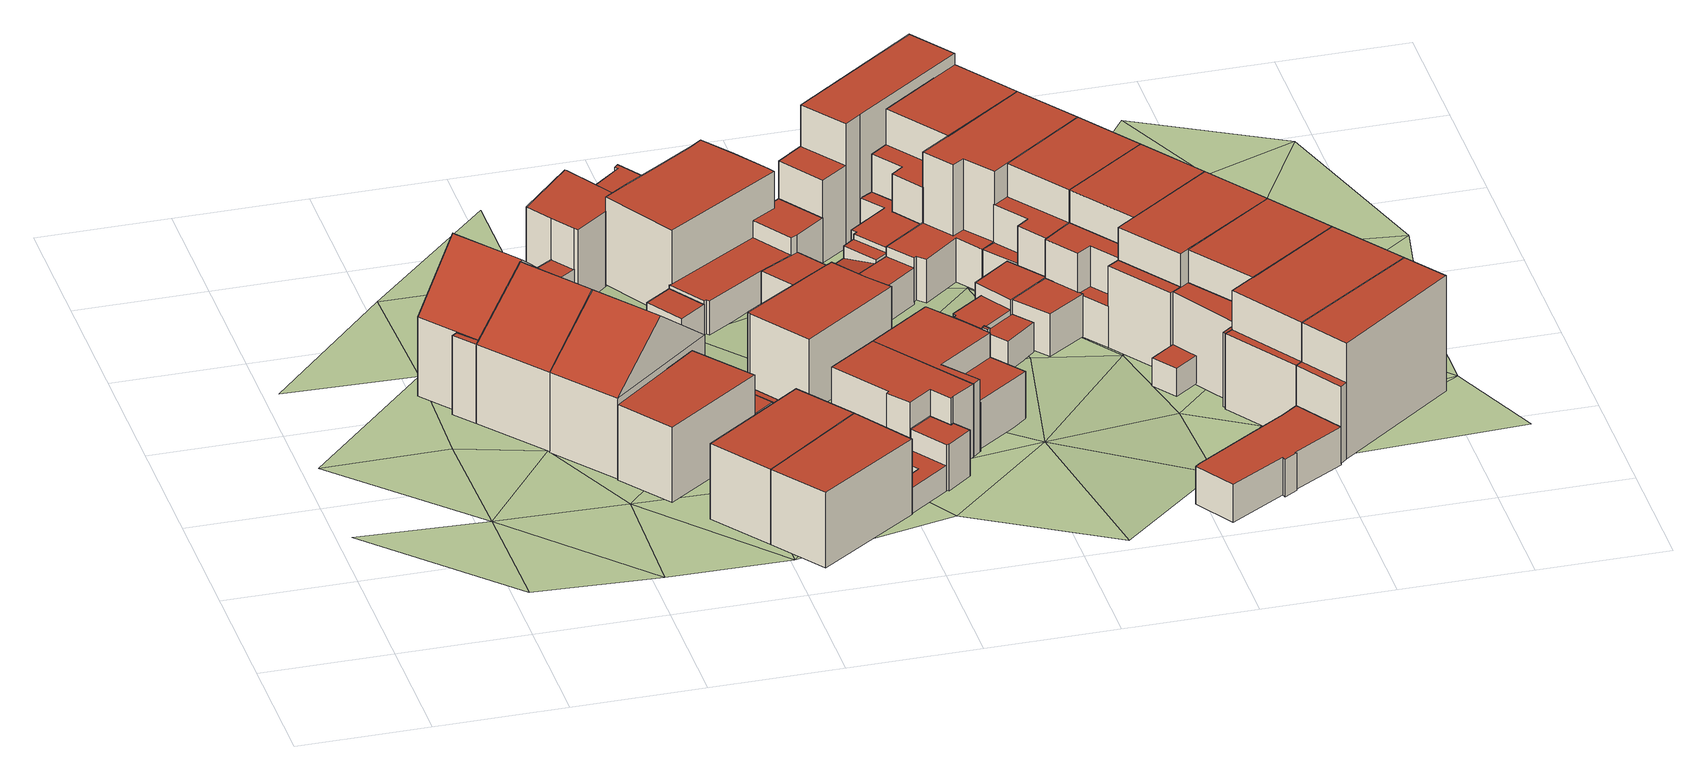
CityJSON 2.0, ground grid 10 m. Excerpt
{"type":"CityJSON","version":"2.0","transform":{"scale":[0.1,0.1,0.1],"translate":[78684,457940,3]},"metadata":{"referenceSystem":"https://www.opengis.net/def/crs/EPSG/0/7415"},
"CityObjects":{
"building1":{"type":"Building","attributes":{"validity":"0"},"children":["building1-1","building1-2","building1-3","building1-4"]},
"building1-1":{"type":"BuildingPart","attributes":{"roofType":"1000","RelativeEavesHeight":6.43,"RelativeRidgeHeight":6.43,"AbsoluteEavesHeight":10.37,"AbsoluteRidgeHeight":10.37,"validity":"0"},"parents":["building1"],"geometry":[{"type":"Solid","lod":"2","boundaries":[[[[0,1,2,3]],[[1,4,5,2]],[[4,6,7,5]],[[6,0,3,7]],[[6,4,1,0]],[[3,2,5,7]]]],"semantics":{"surfaces":[{"type":"WallSurface"},{"type":"RoofSurface","Direction":0,"Slope":90},{"type":"GroundSurface"}],"values":[[0,0,0,0,1,2]]}}]},
"building1-2":{"type":"BuildingPart","attributes":{"roofType":"1030","RelativeEavesHeight":6.47,"RelativeRidgeHeight":10.75,"AbsoluteEavesHeight":10.37,"AbsoluteRidgeHeight":14.65,"validity":"0"},"parents":["building1"],"geometry":[{"type":"Solid","lod":"2","boundaries":[[[[8,9,10,11]],[[9,12,13,10]],[[12,14,15,13]],[[14,8,11,15]],[[12,9,16]],[[8,14,17]],[[9,8,17,16]],[[14,12,16,17]],[[11,10,13,15]]]],"semantics":{"surfaces":[{"type":"WallSurface"},{"type":"RoofSurface","Direction":230.89,"Slope":49.27},{"type":"RoofSurface","Direction":50.98,"Slope":49.26},{"type":"GroundSurface"}],"values":[[0,0,0,0,0,0,1,2,3]]}}]},
"building1-3":{"type":"BuildingPart","attributes":{"roofType":"1030","RelativeEavesHeight":6.44,"RelativeRidgeHeight":8.8,"AbsoluteEavesHeight":10.37,"AbsoluteRidgeHeight":12.73,"validity":"0"},"parents":["building1"],"geometry":[{"type":"Solid","lod":"2","boundaries":[[[[18,12,13,19]],[[12,0,3,13]],[[0,20,21,3]],[[20,18,19,21]],[[0,12,22]],[[18,20,23]],[[12,18,23,22]],[[20,0,22,23]],[[19,13,3,21]]]],"semantics":{"surfaces":[{"type":"WallSurface"},{"type":"RoofSurface","Direction":49.3,"Slope":52.2},{"type":"RoofSurface","Direction":225.8,"Slope":52.3},{"type":"GroundSurface"}],"values":[[0,0,0,0,0,0,1,2,3]]}}]},
"building1-4":{"type":"BuildingPart","attributes":{"roofType":"1000","RelativeEavesHeight":6.47,"RelativeRidgeHeight":6.47,"AbsoluteEavesHeight":10.37,"AbsoluteRidgeHeight":10.37,"validity":"0"},"parents":["building1"],"geometry":[{"type":"Solid","lod":"2","boundaries":[[[[24,25,26,27]],[[25,28,29,26]],[[28,8,11,29]],[[8,24,27,11]],[[8,28,25,24]],[[27,26,29,11]]]],"semantics":{"surfaces":[{"type":"WallSurface"},{"type":"RoofSurface","Direction":0,"Slope":90},{"type":"GroundSurface"}],"values":[[0,0,0,0,1,2]]}}]},
"building2":{"type":"Building","attributes":{"roofType":"1030","RelativeEavesHeight":6.49,"RelativeRidgeHeight":10.77,"AbsoluteEavesHeight":10.37,"AbsoluteRidgeHeight":14.65,"validity":"0"},"geometry":[{"type":"Solid","lod":"2","boundaries":[[[[30,24,27,31]],[[24,14,15,27]],[[14,32,33,15]],[[32,30,31,33]],[[14,24,34]],[[30,32,35]],[[24,30,35,34]],[[32,14,34,35]],[[31,27,15,33]]]],"semantics":{"surfaces":[{"type":"WallSurface"},{"type":"RoofSurface","Direction":230.99,"Slope":50.64},{"type":"RoofSurface","Direction":51.01,"Slope":50.64},{"type":"GroundSurface"}],"values":[[0,0,0,0,0,0,1,2,3]]}}]},
"building3":{"type":"Building","attributes":{"roofType":"1030","RelativeEavesHeight":6.62,"RelativeRidgeHeight":10.89,"AbsoluteEavesHeight":10.37,"AbsoluteRidgeHeight":14.65,"validity":"0"},"geometry":[{"type":"Solid","lod":"2","boundaries":[[[[36,30,37,38]],[[30,32,39,37]],[[32,40,41,39]],[[40,36,38,41]],[[32,30,35]],[[36,40,42]],[[30,36,42,35]],[[40,32,35,42]],[[38,37,39,41]]]],"semantics":{"surfaces":[{"type":"WallSurface"},{"type":"RoofSurface","Direction":231.15,"Slope":50.66},{"type":"RoofSurface","Direction":51.07,"Slope":50.66},{"type":"GroundSurface"}],"values":[[0,0,0,0,0,0,1,2,3]]}}]},
"building4":{"type":"Building","attributes":{"validity":"0"},"children":["building4-1","building4-2","building4-3"]},
"building4-1":{"type":"BuildingPart","attributes":{"roofType":"1000","RelativeEavesHeight":2.96,"RelativeRidgeHeight":2.96,"AbsoluteEavesHeight":6.72,"AbsoluteRidgeHeight":6.72,"validity":"0"},"parents":["building4"],"geometry":[{"type":"Solid","lod":"2","boundaries":[[[[43,44,45,46]],[[44,47,48,45]],[[47,49,50,48]],[[49,43,46,50]],[[49,47,44,43]],[[46,45,48,50]]]],"semantics":{"surfaces":[{"type":"WallSurface"},{"type":"RoofSurface","Direction":0,"Slope":90},{"type":"GroundSurface"}],"values":[[0,0,0,0,1,2]]}}]},
"building4-2":{"type":"BuildingPart","attributes":{"roofType":"1000","RelativeEavesHeight":2.43,"RelativeRidgeHeight":2.43,"AbsoluteEavesHeight":6.2,"AbsoluteRidgeHeight":6.2,"validity":"0"},"parents":["building4"],"geometry":[{"type":"Solid","lod":"2","boundaries":[[[[51,52,53,54]],[[52,55,56,53]],[[55,57,58,56]],[[57,51,54,58]],[[57,55,52,51]],[[54,53,56,58]]]],"semantics":{"surfaces":[{"type":"WallSurface"},{"type":"RoofSurface","Direction":0,"Slope":90},{"type":"GroundSurface"}],"values":[[0,0,0,0,1,2]]}}]},
"building4-3":{"type":"BuildingPart","attributes":{"roofType":"1000","RelativeEavesHeight":6.18,"RelativeRidgeHeight":6.18,"AbsoluteEavesHeight":9.88,"AbsoluteRidgeHeight":9.88,"validity":"0"},"parents":["building4"],"geometry":[{"type":"Solid","lod":"2","boundaries":[[[[59,60,61,62]],[[60,63,64,61]],[[63,65,66,64]],[[65,59,62,66]],[[65,63,60,59]],[[62,61,64,66]]]],"semantics":{"surfaces":[{"type":"WallSurface"},{"type":"RoofSurface","Direction":0,"Slope":90},{"type":"GroundSurface"}],"values":[[0,0,0,0,1,2]]}}]},
"building5":{"type":"Building","attributes":{"validity":"0"},"children":["building5-1","building5-2"]},
"building5-1":{"type":"BuildingPart","attributes":{"roofType":"1000","RelativeEavesHeight":6.18,"RelativeRidgeHeight":6.18,"AbsoluteEavesHeight":9.88,"AbsoluteRidgeHeight":9.88,"validity":"0"},"parents":["building5"],"geometry":[{"type":"Solid","lod":"2","boundaries":[[[[67,68,69,70]],[[68,71,72,69]],[[71,73,74,72]],[[73,67,70,74]],[[73,71,68,67]],[[70,69,72,74]]]],"semantics":{"surfaces":[{"type":"WallSurface"},{"type":"RoofSurface","Direction":0,"Slope":90},{"type":"GroundSurface"}],"values":[[0,0,0,0,1,2]]}}]},
"building5-2":{"type":"BuildingPart","attributes":{"roofType":"1000","RelativeEavesHeight":2.04,"RelativeRidgeHeight":2.04,"AbsoluteEavesHeight":5.82,"AbsoluteRidgeHeight":5.82,"validity":"0"},"parents":["building5"],"geometry":[{"type":"Solid","lod":"2","boundaries":[[[[75,76,77,78]],[[76,79,80,77]],[[79,81,82,80]],[[81,75,78,82]],[[81,79,76,75]],[[78,77,80,82]]]],"semantics":{"surfaces":[{"type":"WallSurface"},{"type":"RoofSurface","Direction":0,"Slope":90},{"type":"GroundSurface"}],"values":[[0,0,0,0,1,2]]}}]},
"building6":{"type":"Building","attributes":{"roofType":"1000","RelativeEavesHeight":6.17,"RelativeRidgeHeight":6.17,"AbsoluteEavesHeight":9.88,"AbsoluteRidgeHeight":9.88,"validity":"0"},"geometry":[{"type":"Solid","lod":"2","boundaries":[[[[83,67,70,84]],[[67,73,74,70]],[[73,85,86,74]],[[85,83,84,86]],[[85,73,67,83]],[[84,70,74,86]]]],"semantics":{"surfaces":[{"type":"WallSurface"},{"type":"RoofSurface","Direction":172.68,"Slope":90},{"type":"GroundSurface"}],"values":[[0,0,0,0,1,2]]}}]},
"building7":{"type":"Building","attributes":{"validity":"0"},"children":["building7-1","building7-2"]},
"building7-1":{"type":"BuildingPart","attributes":{"roofType":"1000","RelativeEavesHeight":6.28,"RelativeRidgeHeight":6.28,"AbsoluteEavesHeight":10.29,"AbsoluteRidgeHeight":10.29,"validity":"0"},"parents":["building7"],"geometry":[{"type":"Solid","lod":"2","boundaries":[[[[87,88,89,90]],[[88,91,92,89]],[[91,93,94,92]],[[93,95,96,94]],[[95,97,98,96]],[[97,99,100,98]],[[99,101,102,100]],[[101,87,90,102]],[[101,99,97,95,93,91,88,87]],[[90,89,92,94,96,98,100,102]]]],"semantics":{"surfaces":[{"type":"WallSurface"},{"type":"RoofSurface","Direction":0,"Slope":90},{"type":"GroundSurface"}],"values":[[0,0,0,0,0,0,0,0,1,2]]}}]},
"building7-2":{"type":"BuildingPart","attributes":{"roofType":"1000","RelativeEavesHeight":2.88,"RelativeRidgeHeight":2.88,"AbsoluteEavesHeight":6.89,"AbsoluteRidgeHeight":6.89,"validity":"0"},"parents":["building7"],"geometry":[{"type":"Solid","lod":"2","boundaries":[[[[103,104,105,94]],[[104,106,107,105]],[[106,108,96,107]],[[108,103,94,96]],[[108,106,104,103]],[[94,105,107,96]]]],"semantics":{"surfaces":[{"type":"WallSurface"},{"type":"RoofSurface","Direction":0,"Slope":90},{"type":"GroundSurface"}],"values":[[0,0,0,0,1,2]]}}]},
"building8":{"type":"Building","attributes":{"roofType":"1000","RelativeEavesHeight":3.19,"RelativeRidgeHeight":3.19,"AbsoluteEavesHeight":7.33,"AbsoluteRidgeHeight":7.33,"validity":"0"},"geometry":[{"type":"Solid","lod":"2","boundaries":[[[[109,110,111,112]],[[110,113,114,111]],[[113,115,116,114]],[[115,109,112,116]],[[115,113,110,109]],[[112,111,114,116]]]],"semantics":{"surfaces":[{"type":"WallSurface"},{"type":"RoofSurface","Direction":0,"Slope":90},{"type":"GroundSurface"}],"values":[[0,0,0,0,1,2]]}}]},
"building9":{"type":"Building","attributes":{"roofType":"1000","RelativeEavesHeight":7.23,"RelativeRidgeHeight":7.23,"AbsoluteEavesHeight":11.49,"AbsoluteRidgeHeight":11.49,"validity":"0"},"geometry":[{"type":"Solid","lod":"2","boundaries":[[[[117,118,119,120]],[[118,121,122,119]],[[121,123,124,122]],[[123,125,126,124]],[[125,127,128,126]],[[127,129,130,128]],[[129,131,132,130]],[[131,133,134,132]],[[133,117,120,134]],[[133,131,129,127,125,123,121,118,117]],[[120,119,122,124,126,128,130,132,134]]]],"semantics":{"surfaces":[{"type":"WallSurface"},{"type":"RoofSurface","Direction":0,"Slope":90},{"type":"GroundSurface"}],"values":[[0,0,0,0,0,0,0,0,0,1,2]]}}]},
"building10":{"type":"Building","attributes":{"validity":"0"},"children":["building10-1","building10-2","building10-3"]},
"building10-1":{"type":"BuildingPart","attributes":{"roofType":"1000","RelativeEavesHeight":3.76,"RelativeRidgeHeight":3.76,"AbsoluteEavesHeight":7.57,"AbsoluteRidgeHeight":7.57,"validity":"0"},"parents":["building10"],"geometry":[{"type":"Solid","lod":"2","boundaries":[[[[135,136,137,138]],[[136,139,140,137]],[[139,141,142,140]],[[141,143,144,142]],[[143,145,146,144]],[[145,147,148,146]],[[147,149,150,148]],[[149,135,138,150]],[[149,147,145,143,141,139,136,135]],[[138,137,140,142,144,146,148,150]]]],"semantics":{"surfaces":[{"type":"WallSurface"},{"type":"RoofSurface","Direction":304.94,"Slope":90},{"type":"GroundSurface"}],"values":[[0,0,0,0,0,0,0,0,1,2]]}}]},
"building10-2":{"type":"BuildingPart","attributes":{"roofType":"1000","RelativeEavesHeight":2.08,"RelativeRidgeHeight":2.08,"AbsoluteEavesHeight":5.87,"AbsoluteRidgeHeight":5.87,"validity":"0"},"parents":["building10"],"geometry":[{"type":"Solid","lod":"2","boundaries":[[[[151,152,153,154]],[[152,155,156,153]],[[155,157,158,156]],[[157,159,160,158]],[[159,161,138,160]],[[161,162,150,138]],[[162,151,154,150]],[[162,161,159,157,155,152,151]],[[154,153,156,158,160,138,150]]]],"semantics":{"surfaces":[{"type":"WallSurface"},{"type":"RoofSurface","Direction":305.87,"Slope":90},{"type":"GroundSurface"}],"values":[[0,0,0,0,0,0,0,1,2]]}}]},
"building10-3":{"type":"BuildingPart","attributes":{"roofType":"1000","RelativeEavesHeight":5.99,"RelativeRidgeHeight":5.99,"AbsoluteEavesHeight":9.77,"AbsoluteRidgeHeight":9.77,"validity":"0"},"parents":["building10"],"geometry":[{"type":"Solid","lod":"2","boundaries":[[[[163,164,165,166]],[[164,167,168,165]],[[167,169,170,168]],[[169,171,142,170]],[[171,172,140,142]],[[172,173,137,140]],[[173,174,138,137]],[[174,175,160,138]],[[175,163,166,160]],[[175,174,173,172,171,169,167,164,163]],[[166,165,168,170,142,140,137,138,160]]]],"semantics":{"surfaces":[{"type":"WallSurface"},{"type":"RoofSurface","Direction":188.83,"Slope":90},{"type":"GroundSurface"}],"values":[[0,0,0,0,0,0,0,0,0,1,2]]}}]},
"building11":{"type":"Building","attributes":{"roofType":"1000","RelativeEavesHeight":3.12,"RelativeRidgeHeight":3.12,"AbsoluteEavesHeight":7.33,"AbsoluteRidgeHeight":7.33,"validity":"0"},"geometry":[{"type":"Solid","lod":"2","boundaries":[[[[176,109,177,178]],[[109,115,179,177]],[[115,180,181,179]],[[180,182,183,181]],[[182,184,185,183]],[[184,176,178,185]],[[184,182,180,115,109,176]],[[178,177,179,181,183,185]]]],"semantics":{"surfaces":[{"type":"WallSurface"},{"type":"RoofSurface","Direction":0,"Slope":90},{"type":"GroundSurface"}],"values":[[0,0,0,0,0,0,1,2]]}}]},
"building12":{"type":"Building","attributes":{"roofType":"1000","RelativeEavesHeight":6.09,"RelativeRidgeHeight":6.09,"AbsoluteEavesHeight":9.88,"AbsoluteRidgeHeight":9.88,"validity":"0"},"geometry":[{"type":"Solid","lod":"2","boundaries":[[[[186,187,188,189]],[[187,190,191,188]],[[190,192,193,191]],[[192,194,195,193]],[[194,196,197,195]],[[196,198,199,197]],[[198,186,189,199]],[[198,196,194,192,190,187,186]],[[189,188,191,193,195,197,199]]]],"semantics":{"surfaces":[{"type":"WallSurface"},{"type":"RoofSurface","Direction":0,"Slope":90},{"type":"GroundSurface"}],"values":[[0,0,0,0,0,0,0,1,2]]}}]},
"building13":{"type":"Building","attributes":{"validity":"0"},"children":["building13-1","building13-2"]},
"building13-1":{"type":"BuildingPart","attributes":{"roofType":"1000","RelativeEavesHeight":5.96,"RelativeRidgeHeight":5.96,"AbsoluteEavesHeight":9.77,"AbsoluteRidgeHeight":9.77,"validity":"0"},"parents":["building13"],"geometry":[{"type":"Solid","lod":"2","boundaries":[[[[200,169,170,201]],[[169,167,168,170]],[[167,202,203,168]],[[202,204,205,203]],[[204,206,207,205]],[[206,208,209,207]],[[208,210,211,209]],[[210,200,201,211]],[[210,208,206,204,202,167,169,200]],[[201,170,168,203,205,207,209,211]]]],"semantics":{"surfaces":[{"type":"WallSurface"},{"type":"RoofSurface","Direction":180,"Slope":90},{"type":"GroundSurface"}],"values":[[0,0,0,0,0,0,0,0,1,2]]}}]},
"building13-2":{"type":"BuildingPart","attributes":{"roofType":"1000","RelativeEavesHeight":3.94,"RelativeRidgeHeight":3.94,"AbsoluteEavesHeight":7.77,"AbsoluteRidgeHeight":7.77,"validity":"0"},"parents":["building13"],"geometry":[{"type":"Solid","lod":"2","boundaries":[[[[212,213,214,209]],[[213,215,216,214]],[[215,217,218,216]],[[217,219,201,218]],[[219,220,211,201]],[[220,212,209,211]],[[220,219,217,215,213,212]],[[209,214,216,218,201,211]]]],"semantics":{"surfaces":[{"type":"WallSurface"},{"type":"RoofSurface","Direction":0,"Slope":90},{"type":"GroundSurface"}],"values":[[0,0,0,0,0,0,1,2]]}}]},
"building14":{"type":"Building","attributes":{"validity":"0"},"children":["building14-1","building14-2","building14-3","building14-4","building14-5"]},
"building14-1":{"type":"BuildingPart","attributes":{"roofType":"1000","RelativeEavesHeight":2.65,"RelativeRidgeHeight":2.65,"AbsoluteEavesHeight":6.83,"AbsoluteRidgeHeight":6.83,"validity":"0"},"parents":["building14"],"geometry":[{"type":"Solid","lod":"2","boundaries":[[[[221,222,223,224]],[[222,225,226,223]],[[225,227,228,226]],[[227,221,224,228]],[[227,225,222,221]],[[224,223,226,228]]]],"semantics":{"surfaces":[{"type":"WallSurface"},{"type":"RoofSurface","Direction":0,"Slope":90},{"type":"GroundSurface"}],"values":[[0,0,0,0,1,2]]}}]},
"building14-2":{"type":"BuildingPart","attributes":{"roofType":"1000","RelativeEavesHeight":3.72,"RelativeRidgeHeight":3.72,"AbsoluteEavesHeight":8.48,"AbsoluteRidgeHeight":8.48,"validity":"0"},"parents":["building14"],"geometry":[{"type":"Solid","lod":"2","boundaries":[[[[229,230,231,232]],[[230,233,234,231]],[[233,235,236,234]],[[235,237,238,236]],[[237,239,240,238]],[[239,241,242,240]],[[241,229,232,242]],[[241,239,237,235,233,230,229]],[[232,231,234,236,238,240,242]]]],"semantics":{"surfaces":[{"type":"WallSurface"},{"type":"RoofSurface","Direction":0,"Slope":90},{"type":"GroundSurface"}],"values":[[0,0,0,0,0,0,0,1,2]]}}]},
"building14-3":{"type":"BuildingPart","attributes":{"roofType":"1000","RelativeEavesHeight":2.83,"RelativeRidgeHeight":2.83,"AbsoluteEavesHeight":7.13,"AbsoluteRidgeHeight":7.13,"validity":"0"},"parents":["building14"],"geometry":[{"type":"Solid","lod":"2","boundaries":[[[[243,244,245,120]],[[244,246,247,245]],[[246,248,249,247]],[[248,250,251,249]],[[250,252,253,251]],[[252,254,255,253]],[[254,256,257,255]],[[256,243,120,257]],[[256,254,252,250,248,246,244,243]],[[120,245,247,249,251,253,255,257]]]],"semantics":{"surfaces":[{"type":"WallSurface"},{"type":"RoofSurface","Direction":0,"Slope":90},{"type":"GroundSurface"}],"values":[[0,0,0,0,0,0,0,0,1,2]]}}]},
"building14-4":{"type":"BuildingPart","attributes":{"roofType":"1000","RelativeEavesHeight":10.19,"RelativeRidgeHeight":10.19,"AbsoluteEavesHeight":14.98,"AbsoluteRidgeHeight":14.98,"validity":"0"},"parents":["building14"],"geometry":[{"type":"Solid","lod":"2","boundaries":[[[[258,259,260,261]],[[259,262,263,260]],[[262,264,265,263]],[[264,266,267,265]],[[266,258,261,267]],[[266,264,262,259,258]],[[261,260,263,265,267]]]],"semantics":{"surfaces":[{"type":"WallSurface"},{"type":"RoofSurface","Direction":0,"Slope":90},{"type":"GroundSurface"}],"values":[[0,0,0,0,0,1,2]]}}]},
"building14-5":{"type":"BuildingPart","attributes":{"roofType":"1000","RelativeEavesHeight":6.75,"RelativeRidgeHeight":6.75,"AbsoluteEavesHeight":11.58,"AbsoluteRidgeHeight":11.58,"validity":"0"},"parents":["building14"],"geometry":[{"type":"Solid","lod":"2","boundaries":[[[[268,269,265,267]],[[269,270,236,265]],[[270,271,234,236]],[[271,268,267,234]],[[271,270,269,268]],[[267,265,236,234]]]],"semantics":{"surfaces":[{"type":"WallSurface"},{"type":"RoofSurface","Direction":0,"Slope":90},{"type":"GroundSurface"}],"values":[[0,0,0,0,1,2]]}}]},
"building15":{"type":"Building","attributes":{"validity":"0"},"children":["building15-1","building15-2","building15-3","building15-4","building15-5","building15-6"]},
"building15-1":{"type":"BuildingPart","attributes":{"roofType":"1000","RelativeEavesHeight":3.32,"RelativeRidgeHeight":3.32,"AbsoluteEavesHeight":8.13,"AbsoluteRidgeHeight":8.13,"validity":"0"},"parents":["building15"],"geometry":[{"type":"Solid","lod":"2","boundaries":[[[[272,273,274,275]],[[273,276,277,274]],[[276,278,279,277]],[[278,280,263,279]],[[280,281,282,263]],[[281,283,284,282]],[[283,285,286,284]],[[285,287,288,286]],[[287,289,290,288]],[[289,272,275,290]],[[289,287,285,283,281,280,278,276,273,272]],[[275,274,277,279,263,282,284,286,288,290]]]],"semantics":{"surfaces":[{"type":"WallSurface"},{"type":"RoofSurface","Direction":0,"Slope":90},{"type":"GroundSurface"}],"values":[[0,0,0,0,0,0,0,0,0,0,1,2]]}}]},
"building15-2":{"type":"BuildingPart","attributes":{"roofType":"1000","RelativeEavesHeight":2.98,"RelativeRidgeHeight":2.98,"AbsoluteEavesHeight":7.73,"AbsoluteRidgeHeight":7.73,"validity":"0"},"parents":["building15"],"geometry":[{"type":"Solid","lod":"2","boundaries":[[[[291,292,275,293]],[[292,294,290,275]],[[294,295,296,290]],[[295,291,293,296]],[[295,294,292,291]],[[293,275,290,296]]]],"semantics":{"surfaces":[{"type":"WallSurface"},{"type":"RoofSurface","Direction":0,"Slope":90},{"type":"GroundSurface"}],"values":[[0,0,0,0,1,2]]}}]},
"building15-3":{"type":"BuildingPart","attributes":{"roofType":"1000","RelativeEavesHeight":2.73,"RelativeRidgeHeight":2.73,"AbsoluteEavesHeight":7.13,"AbsoluteRidgeHeight":7.13,"validity":"0"},"parents":["building15"],"geometry":[{"type":"Solid","lod":"2","boundaries":[[[[297,298,299,300]],[[298,248,301,299]],[[248,302,303,301]],[[302,304,305,303]],[[304,306,307,305]],[[306,297,300,307]],[[306,304,302,248,298,297]],[[300,299,301,303,305,307]]]],"semantics":{"surfaces":[{"type":"WallSurface"},{"type":"RoofSurface","Direction":0,"Slope":90},{"type":"GroundSurface"}],"values":[[0,0,0,0,0,0,1,2]]}}]},
"building15-4":{"type":"BuildingPart","attributes":{"roofType":"1010","RelativeEavesHeight":2.41,"RelativeRidgeHeight":2.73,"AbsoluteEavesHeight":7.05,"AbsoluteRidgeHeight":7.36,"validity":"0"},"parents":["building15"],"geometry":[{"type":"Solid","lod":"2","boundaries":[[[[308,309,310,311]],[[309,312,313,310]],[[312,314,315,313]],[[314,308,311,315]],[[314,312,309,308]],[[311,310,313,315]]]],"semantics":{"surfaces":[{"type":"WallSurface"},{"type":"RoofSurface","Direction":323.18,"Slope":77.82},{"type":"GroundSurface"}],"values":[[0,0,0,0,1,2]]}}]},
"building15-5":{"type":"BuildingPart","attributes":{"roofType":"1000","RelativeEavesHeight":9.35,"RelativeRidgeHeight":9.35,"AbsoluteEavesHeight":14.13,"AbsoluteRidgeHeight":14.13,"validity":"0"},"parents":["building15"],"geometry":[{"type":"Solid","lod":"2","boundaries":[[[[316,317,318,260]],[[317,319,320,318]],[[319,321,322,320]],[[321,316,260,322]],[[321,319,317,316]],[[260,318,320,322]]]],"semantics":{"surfaces":[{"type":"WallSurface"},{"type":"RoofSurface","Direction":0,"Slope":90},{"type":"GroundSurface"}],"values":[[0,0,0,0,1,2]]}}]},
"building15-6":{"type":"BuildingPart","attributes":{"roofType":"1000","RelativeEavesHeight":6.42,"RelativeRidgeHeight":6.42,"AbsoluteEavesHeight":11.23,"AbsoluteRidgeHeight":11.23,"validity":"0"},"parents":["building15"],"geometry":[{"type":"Solid","lod":"2","boundaries":[[[[323,324,284,286]],[[324,325,282,284]],[[325,326,322,282]],[[326,327,320,322]],[[327,328,288,320]],[[328,323,286,288]],[[328,327,326,325,324,323]],[[286,284,282,322,320,288]]]],"semantics":{"surfaces":[{"type":"WallSurface"},{"type":"RoofSurface","Direction":180,"Slope":90},{"type":"GroundSurface"}],"values":[[0,0,0,0,0,0,1,2]]}}]},
"building16":{"type":"Building","attributes":{"validity":"0"},"children":["building16-1","building16-2","building16-3","building16-4"]},
"building16-1":{"type":"BuildingPart","attributes":{"roofType":"1000","RelativeEavesHeight":9.37,"RelativeRidgeHeight":9.37,"AbsoluteEavesHeight":14.13,"AbsoluteRidgeHeight":14.13,"validity":"0"},"parents":["building16"],"geometry":[{"type":"Solid","lod":"2","boundaries":[[[[317,329,330,318]],[[329,331,332,330]],[[331,333,334,332]],[[333,335,336,334]],[[335,337,288,336]],[[337,317,318,288]],[[337,335,333,331,329,317]],[[318,330,332,334,336,288]]]],"semantics":{"surfaces":[{"type":"WallSurface"},{"type":"RoofSurface","Direction":0,"Slope":90},{"type":"GroundSurface"}],"values":[[0,0,0,0,0,0,1,2]]}}]},
"building16-2":{"type":"BuildingPart","attributes":{"roofType":"1000","RelativeEavesHeight":3.66,"RelativeRidgeHeight":3.66,"AbsoluteEavesHeight":8.33,"AbsoluteRidgeHeight":8.33,"validity":"0"},"parents":["building16"],"geometry":[{"type":"Solid","lod":"2","boundaries":[[[[338,339,340,341]],[[339,342,343,340]],[[342,344,345,343]],[[344,346,347,345]],[[346,348,349,347]],[[348,350,351,349]],[[350,352,353,351]],[[352,354,355,353]],[[354,356,357,355]],[[356,338,341,357]],[[356,354,352,350,348,346,344,342,339,338]],[[341,340,343,345,347,349,351,353,355,357]]]],"semantics":{"surfaces":[{"type":"WallSurface"},{"type":"RoofSurface","Direction":0,"Slope":90},{"type":"GroundSurface"}],"values":[[0,0,0,0,0,0,0,0,0,0,1,2]]}}]},
"building16-3":{"type":"BuildingPart","attributes":{"roofType":"1000","RelativeEavesHeight":3.06,"RelativeRidgeHeight":3.06,"AbsoluteEavesHeight":7.53,"AbsoluteRidgeHeight":7.53,"validity":"0"},"parents":["building16"],"geometry":[{"type":"Solid","lod":"2","boundaries":[[[[358,359,360,361]],[[359,362,363,360]],[[362,364,365,363]],[[364,366,367,365]],[[366,358,361,367]],[[366,364,362,359,358]],[[361,360,363,365,367]]]],"semantics":{"surfaces":[{"type":"WallSurface"},{"type":"RoofSurface","Direction":270,"Slope":90},{"type":"GroundSurface"}],"values":[[0,0,0,0,0,1,2]]}}]},
"building16-4":{"type":"BuildingPart","attributes":{"roofType":"1000","RelativeEavesHeight":2.25,"RelativeRidgeHeight":2.25,"AbsoluteEavesHeight":6.53,"AbsoluteRidgeHeight":6.53,"validity":"0"},"parents":["building16"],"geometry":[{"type":"Solid","lod":"2","boundaries":[[[[368,369,370,371]],[[369,372,373,370]],[[372,374,375,373]],[[374,376,377,375]],[[376,378,379,377]],[[378,380,381,379]],[[380,368,371,381]],[[380,378,376,374,372,369,368]],[[371,370,373,375,377,379,381]]]],"semantics":{"surfaces":[{"type":"WallSurface"},{"type":"RoofSurface","Direction":0,"Slope":90},{"type":"GroundSurface"}],"values":[[0,0,0,0,0,0,0,1,2]]}}]},
"building17":{"type":"Building","attributes":{"validity":"0"},"children":["building17-1","building17-2","building17-3","building17-4","building17-5"]},
"building17-1":{"type":"BuildingPart","attributes":{"roofType":"1000","RelativeEavesHeight":3.51,"RelativeRidgeHeight":3.51,"AbsoluteEavesHeight":8.15,"AbsoluteRidgeHeight":8.15,"validity":"0"},"parents":["building17"],"geometry":[{"type":"Solid","lod":"2","boundaries":[[[[382,383,384,385]],[[383,386,387,384]],[[386,388,389,387]],[[388,382,385,389]],[[388,386,383,382]],[[385,384,387,389]]]],"semantics":{"surfaces":[{"type":"WallSurface"},{"type":"RoofSurface","Direction":0,"Slope":90},{"type":"GroundSurface"}],"values":[[0,0,0,0,1,2]]}}]},
"building17-2":{"type":"BuildingPart","attributes":{"roofType":"1000","RelativeEavesHeight":3.02,"RelativeRidgeHeight":3.02,"AbsoluteEavesHeight":7.44,"AbsoluteRidgeHeight":7.44,"validity":"0"},"parents":["building17"],"geometry":[{"type":"Solid","lod":"2","boundaries":[[[[390,391,392,393]],[[391,394,395,392]],[[394,396,397,395]],[[396,398,399,397]],[[398,400,401,399]],[[400,390,393,401]],[[400,398,396,394,391,390]],[[393,392,395,397,399,401]]]],"semantics":{"surfaces":[{"type":"WallSurface"},{"type":"RoofSurface","Direction":0,"Slope":90},{"type":"GroundSurface"}],"values":[[0,0,0,0,0,0,1,2]]}}]},
"building17-3":{"type":"BuildingPart","attributes":{"roofType":"1000","RelativeEavesHeight":9.38,"RelativeRidgeHeight":9.38,"AbsoluteEavesHeight":14.13,"AbsoluteRidgeHeight":14.13,"validity":"0"},"parents":["building17"],"geometry":[{"type":"Solid","lod":"2","boundaries":[[[[402,329,330,403]],[[329,404,405,330]],[[404,406,407,405]],[[406,402,403,407]],[[406,404,329,402]],[[403,330,405,407]]]],"semantics":{"surfaces":[{"type":"WallSurface"},{"type":"RoofSurface","Direction":0,"Slope":90},{"type":"GroundSurface"}],"values":[[0,0,0,0,1,2]]}}]},
"building17-4":{"type":"BuildingPart","attributes":{"roofType":"1000","RelativeEavesHeight":6.66,"RelativeRidgeHeight":6.66,"AbsoluteEavesHeight":11.43,"AbsoluteRidgeHeight":11.43,"validity":"0"},"parents":["building17"],"geometry":[{"type":"Solid","lod":"2","boundaries":[[[[408,409,407,403]],[[409,410,411,407]],[[410,412,413,411]],[[412,414,415,413]],[[414,416,417,415]],[[416,408,403,417]],[[416,414,412,410,409,408]],[[403,407,411,413,415,417]]]],"semantics":{"surfaces":[{"type":"WallSurface"},{"type":"RoofSurface","Direction":0,"Slope":90},{"type":"GroundSurface"}],"values":[[0,0,0,0,0,0,1,2]]}}]},
"building17-5":{"type":"BuildingPart","attributes":{"roofType":"1000","RelativeEavesHeight":3.54,"RelativeRidgeHeight":3.54,"AbsoluteEavesHeight":8.33,"AbsoluteRidgeHeight":8.33,"validity":"0"},"parents":["building17"],"geometry":[{"type":"Solid","lod":"2","boundaries":[[[[418,419,413,415]],[[419,346,420,413]],[[346,421,417,420]],[[421,418,415,417]],[[421,346,419,418]],[[415,413,420,417]]]],"semantics":{"surfaces":[{"type":"WallSurface"},{"type":"RoofSurface","Direction":270,"Slope":90},{"type":"GroundSurface"}],"values":[[0,0,0,0,1,2]]}}]},
"building18":{"type":"Building","attributes":{"validity":"0"},"children":["building18-1","building18-2","building18-3","building18-4","building18-5","building18-6"]},
"building18-1":{"type":"BuildingPart","attributes":{"roofType":"1000","RelativeEavesHeight":2.57,"RelativeRidgeHeight":2.57,"AbsoluteEavesHeight":7.03,"AbsoluteRidgeHeight":7.03,"validity":"0"},"parents":["building18"],"geometry":[{"type":"Solid","lod":"2","boundaries":[[[[422,423,424,425]],[[423,426,427,424]],[[426,428,429,427]],[[428,422,425,429]],[[428,426,423,422]],[[425,424,427,429]]]],"semantics":{"surfaces":[{"type":"WallSurface"},{"type":"RoofSurface","Direction":0,"Slope":90},{"type":"GroundSurface"}],"values":[[0,0,0,0,1,2]]}}]},
"building18-2":{"type":"BuildingPart","attributes":{"roofType":"1000","RelativeEavesHeight":3.48,"RelativeRidgeHeight":3.48,"AbsoluteEavesHeight":8.15,"AbsoluteRidgeHeight":8.15,"validity":"0"},"parents":["building18"],"geometry":[{"type":"Solid","lod":"2","boundaries":[[[[430,431,432,433]],[[431,434,435,432]],[[434,436,437,435]],[[436,430,433,437]],[[436,434,431,430]],[[433,432,435,437]]]],"semantics":{"surfaces":[{"type":"WallSurface"},{"type":"RoofSurface","Direction":0,"Slope":90},{"type":"GroundSurface"}],"values":[[0,0,0,0,1,2]]}}]},
"building18-3":{"type":"BuildingPart","attributes":{"roofType":"1000","RelativeEavesHeight":6.69,"RelativeRidgeHeight":6.69,"AbsoluteEavesHeight":11.43,"AbsoluteRidgeHeight":11.43,"validity":"0"},"parents":["building18"],"geometry":[{"type":"Solid","lod":"2","boundaries":[[[[438,439,440,441]],[[439,442,437,440]],[[442,409,443,437]],[[409,444,445,443]],[[444,446,447,445]],[[446,438,441,447]],[[446,444,409,442,439,438]],[[441,440,437,443,445,447]]]],"semantics":{"surfaces":[{"type":"WallSurface"},{"type":"RoofSurface","Direction":0,"Slope":90},{"type":"GroundSurface"}],"values":[[0,0,0,0,0,0,1,2]]}}]},
"building18-4":{"type":"BuildingPart","attributes":{"roofType":"1000","RelativeEavesHeight":3.39,"RelativeRidgeHeight":3.39,"AbsoluteEavesHeight":8.13,"AbsoluteRidgeHeight":8.13,"validity":"0"},"parents":["building18"],"geometry":[{"type":"Solid","lod":"2","boundaries":[[[[448,449,440,450]],[[449,451,441,440]],[[451,452,447,441]],[[452,448,450,447]],[[452,451,449,448]],[[450,440,441,447]]]],"semantics":{"surfaces":[{"type":"WallSurface"},{"type":"RoofSurface","Direction":0,"Slope":90},{"type":"GroundSurface"}],"values":[[0,0,0,0,1,2]]}}]},
"building18-5":{"type":"BuildingPart","attributes":{"roofType":"1000","RelativeEavesHeight":9.41,"RelativeRidgeHeight":9.41,"AbsoluteEavesHeight":14.13,"AbsoluteRidgeHeight":14.13,"validity":"0"},"parents":["building18"],"geometry":[{"type":"Solid","lod":"2","boundaries":[[[[406,404,453,443]],[[404,454,455,453]],[[454,456,445,455]],[[456,406,443,445]],[[456,454,404,406]],[[443,453,455,445]]]],"semantics":{"surfaces":[{"type":"WallSurface"},{"type":"RoofSurface","Direction":0,"Slope":90},{"type":"GroundSurface"}],"values":[[0,0,0,0,1,2]]}}]},
"building18-6":{"type":"BuildingPart","attributes":{"roofType":"1000","RelativeEavesHeight":3.09,"RelativeRidgeHeight":3.09,"AbsoluteEavesHeight":7.54,"AbsoluteRidgeHeight":7.54,"validity":"0"},"parents":["building18"],"geometry":[{"type":"Solid","lod":"2","boundaries":[[[[457,458,459,460]],[[458,461,462,459]],[[461,463,427,462]],[[463,457,460,427]],[[463,461,458,457]],[[460,459,462,427]]]],"semantics":{"surfaces":[{"type":"WallSurface"},{"type":"RoofSurface","Direction":0,"Slope":90},{"type":"GroundSurface"}],"values":[[0,0,0,0,1,2]]}}]},
"building19":{"type":"Building","attributes":{"validity":"0"},"children":["building19-1","building19-2","building19-3"]},
"building19-1":{"type":"BuildingPart","attributes":{"roofType":"1000","RelativeEavesHeight":3.08,"RelativeRidgeHeight":3.08,"AbsoluteEavesHeight":7.55,"AbsoluteRidgeHeight":7.55,"validity":"0"},"parents":["building19"],"geometry":[{"type":"Solid","lod":"2","boundaries":[[[[464,465,466,467]],[[465,468,469,466]],[[468,470,471,469]],[[470,472,473,471]],[[472,474,475,473]],[[474,476,477,475]],[[476,478,479,477]],[[478,480,481,479]],[[480,482,483,481]],[[482,484,485,483]],[[484,464,467,485]],[[484,482,480,478,476,474,472,470,468,465,464]],[[467,466,469,471,473,475,477,479,481,483,485]]]],"semantics":{"surfaces":[{"type":"WallSurface"},{"type":"RoofSurface","Direction":0,"Slope":90},{"type":"GroundSurface"}],"values":[[0,0,0,0,0,0,0,0,0,0,0,1,2]]}}]},
"building19-2":{"type":"BuildingPart","attributes":{"roofType":"1000","RelativeEavesHeight":9.55,"RelativeRidgeHeight":9.55,"AbsoluteEavesHeight":14.13,"AbsoluteRidgeHeight":14.13,"validity":"0"},"parents":["building19"],"geometry":[{"type":"Solid","lod":"2","boundaries":[[[[486,487,488,489]],[[487,490,491,488]],[[490,492,493,491]],[[492,486,489,493]],[[492,490,487,486]],[[489,488,491,493]]]],"semantics":{"surfaces":[{"type":"WallSurface"},{"type":"RoofSurface","Direction":0,"Slope":90},{"type":"GroundSurface"}],"values":[[0,0,0,0,1,2]]}}]},
"building19-3":{"type":"BuildingPart","attributes":{"roofType":"1000","RelativeEavesHeight":6.3,"RelativeRidgeHeight":6.3,"AbsoluteEavesHeight":10.89,"AbsoluteRidgeHeight":10.89,"validity":"0"},"parents":["building19"],"geometry":[{"type":"Solid","lod":"2","boundaries":[[[[494,495,496,491]],[[495,497,498,496]],[[497,499,493,498]],[[499,494,491,493]],[[499,497,495,494]],[[491,496,498,493]]]],"semantics":{"surfaces":[{"type":"WallSurface"},{"type":"RoofSurface","Direction":0,"Slope":90},{"type":"GroundSurface"}],"values":[[0,0,0,0,1,2]]}}]},
"building20":{"type":"Building","attributes":{"validity":"0"},"children":["building20-1","building20-2"]},
"building20-1":{"type":"BuildingPart","attributes":{"roofType":"1000","RelativeEavesHeight":6.69,"RelativeRidgeHeight":6.69,"AbsoluteEavesHeight":11.43,"AbsoluteRidgeHeight":11.43,"validity":"0"},"parents":["building20"],"geometry":[{"type":"Solid","lod":"2","boundaries":[[[[500,501,502,503]],[[501,504,450,502]],[[504,505,506,450]],[[505,500,503,506]],[[505,504,501,500]],[[503,502,450,506]]]],"semantics":{"surfaces":[{"type":"WallSurface"},{"type":"RoofSurface","Direction":0,"Slope":90},{"type":"GroundSurface"}],"values":[[0,0,0,0,1,2]]}}]},
"building20-2":{"type":"BuildingPart","attributes":{"roofType":"1000","RelativeEavesHeight":9.44,"RelativeRidgeHeight":9.44,"AbsoluteEavesHeight":14.13,"AbsoluteRidgeHeight":14.13,"validity":"0"},"parents":["building20"],"geometry":[{"type":"Solid","lod":"2","boundaries":[[[[454,507,508,455]],[[507,509,503,508]],[[509,510,506,503]],[[510,454,455,506]],[[510,509,507,454]],[[455,508,503,506]]]],"semantics":{"surfaces":[{"type":"WallSurface"},{"type":"RoofSurface","Direction":354.87,"Slope":90},{"type":"GroundSurface"}],"values":[[0,0,0,0,1,2]]}}]},
"building21":{"type":"Building","attributes":{"validity":"0"},"children":["building21-1","building21-2","building21-3","building21-4"]},
"building21-1":{"type":"BuildingPart","attributes":{"roofType":"1000","RelativeEavesHeight":6.11,"RelativeRidgeHeight":6.11,"AbsoluteEavesHeight":10.89,"AbsoluteRidgeHeight":10.89,"validity":"0"},"parents":["building21"],"geometry":[{"type":"Solid","lod":"2","boundaries":[[[[511,512,513,514]],[[512,515,516,513]],[[515,517,518,516]],[[517,511,514,518]],[[517,515,512,511]],[[514,513,516,518]]]],"semantics":{"surfaces":[{"type":"WallSurface"},{"type":"RoofSurface","Direction":0,"Slope":90},{"type":"GroundSurface"}],"values":[[0,0,0,0,1,2]]}}]},
"building21-2":{"type":"BuildingPart","attributes":{"roofType":"1000","RelativeEavesHeight":6.69,"RelativeRidgeHeight":6.69,"AbsoluteEavesHeight":11.43,"AbsoluteRidgeHeight":11.43,"validity":"0"},"parents":["building21"],"geometry":[{"type":"Solid","lod":"2","boundaries":[[[[519,520,521,522]],[[520,523,524,521]],[[523,525,526,524]],[[525,519,522,526]],[[525,523,520,519]],[[522,521,524,526]]]],"semantics":{"surfaces":[{"type":"WallSurface"},{"type":"RoofSurface","Direction":0,"Slope":90},{"type":"GroundSurface"}],"values":[[0,0,0,0,1,2]]}}]},
"building21-3":{"type":"BuildingPart","attributes":{"roofType":"1000","RelativeEavesHeight":2.37,"RelativeRidgeHeight":2.37,"AbsoluteEavesHeight":7.12,"AbsoluteRidgeHeight":7.12,"validity":"0"},"parents":["building21"],"geometry":[{"type":"Solid","lod":"2","boundaries":[[[[527,528,529,530]],[[528,531,532,529]],[[531,533,534,532]],[[533,527,530,534]],[[533,531,528,527]],[[530,529,532,534]]]],"semantics":{"surfaces":[{"type":"WallSurface"},{"type":"RoofSurface","Direction":0,"Slope":90},{"type":"GroundSurface"}],"values":[[0,0,0,0,1,2]]}}]},
"building21-4":{"type":"BuildingPart","attributes":{"roofType":"1000","RelativeEavesHeight":9.47,"RelativeRidgeHeight":9.47,"AbsoluteEavesHeight":14.13,"AbsoluteRidgeHeight":14.13,"validity":"0"},"parents":["building21"],"geometry":[{"type":"Solid","lod":"2","boundaries":[[[[535,507,508,524]],[[507,536,537,508]],[[536,538,526,537]],[[538,535,524,526]],[[538,536,507,535]],[[524,508,537,526]]]],"semantics":{"surfaces":[{"type":"WallSurface"},{"type":"RoofSurface","Direction":0,"Slope":90},{"type":"GroundSurface"}],"values":[[0,0,0,0,1,2]]}}]},
"building22":{"type":"Building","attributes":{"validity":"0"},"children":["building22-1","building22-2"]},
"building22-1":{"type":"BuildingPart","attributes":{"roofType":"1000","RelativeEavesHeight":9.51,"RelativeRidgeHeight":9.51,"AbsoluteEavesHeight":14.13,"AbsoluteRidgeHeight":14.13,"validity":"0"},"parents":["building22"],"geometry":[{"type":"Solid","lod":"2","boundaries":[[[[536,486,489,539]],[[486,492,493,489]],[[492,540,541,493]],[[540,536,539,541]],[[540,492,486,536]],[[539,489,493,541]]]],"semantics":{"surfaces":[{"type":"WallSurface"},{"type":"RoofSurface","Direction":0,"Slope":90},{"type":"GroundSurface"}],"values":[[0,0,0,0,1,2]]}}]},
"building22-2":{"type":"BuildingPart","attributes":{"roofType":"1000","RelativeEavesHeight":6.21,"RelativeRidgeHeight":6.21,"AbsoluteEavesHeight":10.89,"AbsoluteRidgeHeight":10.89,"validity":"0"},"parents":["building22"],"geometry":[{"type":"Solid","lod":"2","boundaries":[[[[499,497,542,543]],[[497,511,544,542]],[[511,545,546,544]],[[545,499,543,546]],[[545,511,497,499]],[[543,542,544,546]]]],"semantics":{"surfaces":[{"type":"WallSurface"},{"type":"RoofSurface","Direction":0,"Slope":90},{"type":"GroundSurface"}],"values":[[0,0,0,0,1,2]]}}]},
"terrain1":{"type":"TINRelief","attributes":{"validity":"0"},"geometry":[{"type":"CompositeSurface","lod":"2","boundaries":[[[547,548,549]],[[550,549,551]],[[550,551,552]],[[549,548,553]],[[554,552,555]],[[551,549,556]],[[549,553,557]],[[552,551,556]],[[549,557,556]],[[552,556,558]],[[557,553,559]],[[555,552,560]],[[556,557,561]],[[552,558,560]],[[557,559,562]],[[558,556,561]],[[555,560,563]],[[557,562,561]],[[560,558,564]],[[562,559,565]],[[558,561,564]],[[559,566,565]],[[561,562,567]],[[560,564,568]],[[562,565,567]],[[564,561,567]],[[560,568,569]],[[564,567,570]],[[568,564,570]],[[565,566,571]],[[567,565,571]],[[566,572,571]],[[568,570,573]],[[568,573,574]],[[570,567,575]],[[567,571,576]],[[567,576,575]],[[571,572,577]],[[573,570,578]],[[576,571,579]],[[570,575,578]],[[571,577,580]],[[571,580,579]],[[575,576,579]],[[580,577,581]],[[575,579,582]],[[577,583,581]],[[578,575,584]],[[575,582,584]],[[579,580,585]],[[580,581,585]],[[582,579,585]],[[578,584,586]],[[581,583,587]],[[584,582,588]],[[585,581,587]],[[582,585,589]],[[582,589,588]],[[583,590,587]],[[584,588,591]],[[589,585,592]],[[585,587,593]],[[588,589,594]],[[585,593,592]],[[591,588,594]],[[589,592,594]]]}]}
},
"vertices":[
[131,352,74],[127,348,74],[127,348,9],[131,352,9],[124,350,74],[124,350,9],[129,354,74],[129,354,9],
[138,282,74],[104,324,74],[104,324,9],[138,282,9],[173,395,74],[173,395,9],[215,344,74],[215,344,9],[139,360,116],[177,313,116],
[169,401,74],[169,401,9],[126,357,74],[126,357,9],[152,374,97],[147,379,97],
[134,278,74],[121,294,74],[121,294,9],[134,278,9],[125,297,74],[125,297,9],
[174,229,74],[174,229,9],[255,295,74],[255,295,9],[175,311,116],[214,262,116],
[211,183,74],[174,229,8],[211,183,8],[255,295,8],[292,249,74],[292,249,8],[251,216,116],
[314,196,37],[295,220,37],[295,220,8],[314,196,8],[312,233,37],[312,233,8],[330,208,37],[330,208,8],
[314,230,32],[324,236,32],[324,236,8],[314,230,8],[338,216,32],[338,216,8],[329,209,32],[329,209,8],
[240,144,69],[211,183,69],[211,183,7],[240,144,7],[280,239,69],[280,239,7],[314,196,69],[314,196,7],
[292,72,69],[260,116,69],[260,116,7],[292,72,7],[337,171,69],[337,171,7],[368,129,69],[368,129,7],
[363,136,28],[369,141,28],[369,141,8],[363,136,8],[375,134,28],[375,134,8],[368,129,28],[368,129,8],
[321,32,69],[321,32,7],[398,85,69],[398,85,7],
[286,439,73],[268,427,73],[268,427,10],[286,439,10],[243,408,73],[243,408,10],[241,411,73],[241,411,10],[229,428,73],[229,428,10],[216,447,73],[216,447,10],[255,488,73],[255,488,10],[256,487,73],[256,487,10],
[241,411,39],[217,395,39],[217,395,10],[205,413,39],[205,413,10],[229,428,39],
[314,457,43],[286,439,43],[286,439,11],[314,457,11],[256,487,43],[256,487,11],[281,508,43],[281,508,11],
[301,372,85],[268,427,85],[268,427,13],[301,372,13],[286,439,85],[286,439,13],[314,457,85],[314,457,13],[343,476,85],[343,476,13],[352,483,85],[352,483,13],[370,459,85],[370,459,13],[388,434,85],[388,434,13],[391,429,85],[391,429,13],
[410,134,46],[428,147,46],[428,147,8],[410,134,8],[439,132,46],[439,132,8],[441,134,46],[441,134,8],[450,122,46],[450,122,8],[431,107,46],[431,107,8],[431,108,46],[431,108,8],[429,107,46],[429,107,8],
[398,85,29],[391,95,29],[391,95,8],[398,85,8],[409,108,29],[409,108,8],[385,141,29],[385,141,8],[397,150,29],[397,150,8],[410,134,29],[429,107,29],
[399,152,68],[369,194,68],[369,194,8],[399,152,8],[406,220,68],[406,220,8],[459,146,68],[459,146,8],[441,134,68],[439,132,68],[428,147,68],[410,134,68],[397,150,68],
[343,476,43],[314,457,12],[343,476,12],[281,508,12],[304,527,43],[304,527,12],[302,529,43],[302,529,12],[305,532,43],[305,532,12],
[363,232,69],[332,275,69],[332,275,8],[363,232,8],[331,278,69],[331,278,8],[400,324,69],[400,324,8],[405,327,69],[405,327,8],[423,302,69],[423,302,8],[437,285,69],[437,285,8],
[465,151,68],[465,151,8],[453,254,68],[453,254,8],[454,254,68],[454,254,8],[475,227,68],[475,227,8],[488,209,68],[488,209,8],[444,177,68],[444,177,8],
[488,209,48],[507,184,48],[507,184,8],[465,154,48],[465,154,8],[466,152,48],[466,152,8],[465,151,48],[444,177,48],
[317,344,38],[297,330,38],[297,330,12],[317,344,12],[279,357,38],[279,357,12],[299,371,38],[299,371,12],
[391,429,55],[388,434,55],[388,434,18],[391,429,18],[397,440,55],[397,440,18],[420,407,55],[420,407,18],[397,390,55],[397,390,18],[392,387,55],[392,387,18],[372,417,55],[372,417,18],
[301,372,41],[372,417,41],[372,417,13],[392,387,41],[392,387,13],[366,372,41],[366,372,13],[321,343,41],[321,343,13],[319,345,41],[319,345,13],[317,344,41],[317,344,13],[299,371,41],[299,371,13],
[515,526,120],[539,493,120],[539,493,18],[515,526,18],[454,432,120],[454,432,18],[441,422,120],[441,422,18],[417,455,120],[417,455,18],
[417,455,86],[441,422,86],[420,407,86],[397,440,86],
[437,387,51],[440,389,51],[440,389,18],[437,387,18],[437,393,51],[437,393,18],[467,415,51],[467,415,18],[454,432,51],[464,438,51],[464,438,18],[480,416,51],[480,416,18],[471,409,51],[471,409,18],[487,386,51],[487,386,18],[455,363,51],[455,363,18],
[428,380,47],[437,387,47],[428,380,18],[455,363,47],[445,356,47],[445,356,18],
[405,327,41],[400,324,41],[400,324,14],[405,327,14],[366,372,14],[397,390,41],[397,390,14],[412,368,41],[412,368,14],[430,345,41],[430,345,14],
[412,368,37],[428,380,37],[428,380,16],[412,368,16],[445,356,44],[445,356,16],[430,345,44],[430,345,16],
[539,493,111],[572,447,111],[572,447,18],[510,402,111],[510,402,18],[477,448,111],[477,448,18],
[471,409,82],[480,416,82],[464,438,82],[477,448,82],[510,402,82],[487,386,82],
[604,403,111],[604,403,18],[529,348,111],[529,348,18],[512,370,111],[512,370,18],[503,364,111],[503,364,18],[487,386,111],
[487,386,53],[503,364,53],[503,364,17],[487,386,17],[512,370,53],[512,370,17],[529,348,53],[529,348,17],[518,341,53],[518,341,17],[504,360,53],[504,360,17],[477,338,53],[477,338,17],[471,344,53],[471,344,17],[469,342,53],[469,342,17],[454,362,53],[454,362,17],
[454,362,45],[469,342,45],[469,342,15],[454,362,15],[444,323,45],[444,323,15],[442,321,45],[442,321,15],[427,343,45],[427,343,15],
[442,321,35],[444,323,35],[444,323,13],[442,321,13],[446,320,35],[446,320,13],[444,319,35],[444,319,13],[423,302,35],[423,302,13],[405,327,35],[405,327,13],[427,343,35],[427,343,13],
[502,301,52],[531,323,52],[531,323,16],[502,301,16],[552,295,52],[552,295,16],[520,272,52],[520,272,16],
[505,296,44],[520,272,44],[520,272,14],[505,296,14],[494,253,44],[494,253,14],[479,273,44],[479,273,14],[481,275,44],[481,275,14],[480,278,44],[480,278,14],
[540,356,111],[540,356,18],[637,357,111],[637,357,18],[573,311,111],[573,311,18],
[540,356,84],[573,311,84],[552,295,84],[552,295,18],[537,316,84],[537,316,18],[546,323,84],[546,323,18],[528,348,84],[528,348,18],
[546,323,53],[537,316,53],[518,341,18],[528,348,53],
[533,258,40],[509,238,40],[509,238,15],[533,258,15],[496,255,40],[496,255,15],[521,273,40],[521,273,15],
[571,267,52],[542,247,52],[542,247,17],[571,267,17],[521,273,52],[521,273,17],[551,294,52],[551,294,17],
[579,277,84],[568,270,84],[568,270,17],[579,277,17],[551,294,84],[573,311,17],[607,264,84],[607,264,17],[595,255,84],[595,255,17],
[584,248,51],[568,270,51],[584,248,17],[579,277,51],[595,255,51],
[637,357,17],[671,310,111],[671,310,17],[607,264,111],
[499,251,45],[497,249,45],[497,249,15],[499,251,15],[494,253,45],[494,253,15],[496,255,45],
[702,58,46],[662,34,46],[662,34,15],[702,58,15],[663,33,46],[663,33,15],[653,27,46],[653,27,15],[652,30,46],[652,30,15],[609,4,46],[609,4,15],[590,34,46],[590,34,15],[593,37,46],[593,37,15],[639,67,46],[639,67,15],[667,85,46],[667,85,15],[679,94,46],[679,94,15],
[776,163,111],[798,132,111],[798,132,16],[776,163,16],[707,63,111],[707,63,16],[684,98,111],[684,98,16],
[707,63,79],[702,58,79],[702,58,16],[679,94,79],[679,94,16],[684,98,79],
[626,208,84],[617,202,84],[617,202,17],[626,208,17],[584,248,84],[593,254,84],[593,254,17],
[704,264,111],[704,264,17],[626,208,111],[593,254,111],
[642,148,79],[641,150,79],[641,150,18],[642,148,18],[649,156,79],[649,156,18],[650,153,79],[650,153,18],
[650,153,84],[619,203,84],[619,203,17],[650,153,17],[632,213,84],[632,213,17],[667,165,84],[667,165,17],
[631,184,41],[613,171,41],[613,171,18],[631,184,18],[600,189,41],[600,189,18],[619,203,41],[619,203,18],
[632,213,111],[738,216,111],[738,216,17],[667,165,111],
[738,216,16],[648,152,111],[648,152,16],
[679,94,17],[684,98,17],[642,148,17],[648,152,79],[648,152,17],
[10,151,11],[111,50,10],[111,151,8],[12,249,9],[109,250,9],[112,349,9],[209,49,7],[11,352,9],[109,451,10],[173,230,9],[211,150,7],[216,353,11],[303,48,7],[211,450,10],[309,252,8],[305,147,7],[210,548,11],[306,344,13],[390,135,8],[427,72,9],[395,250,8],[344,482,18],[310,551,12],[418,370,18],[512,151,9],[535,9,9],[392,471,19],[394,544,19],[509,349,18],[528,249,17],[612,65,18],[548,480,18],[591,235,17],[609,149,18],[660,118,18],[633,363,18],[672,67,16],[611,452,18],[713,253,17],[599,541,18],[811,149,16],[710,450,18],[709,351,17],[844,74,16],[671,534,19],[826,337,17],[811,250,16],[782,480,16]
]}
